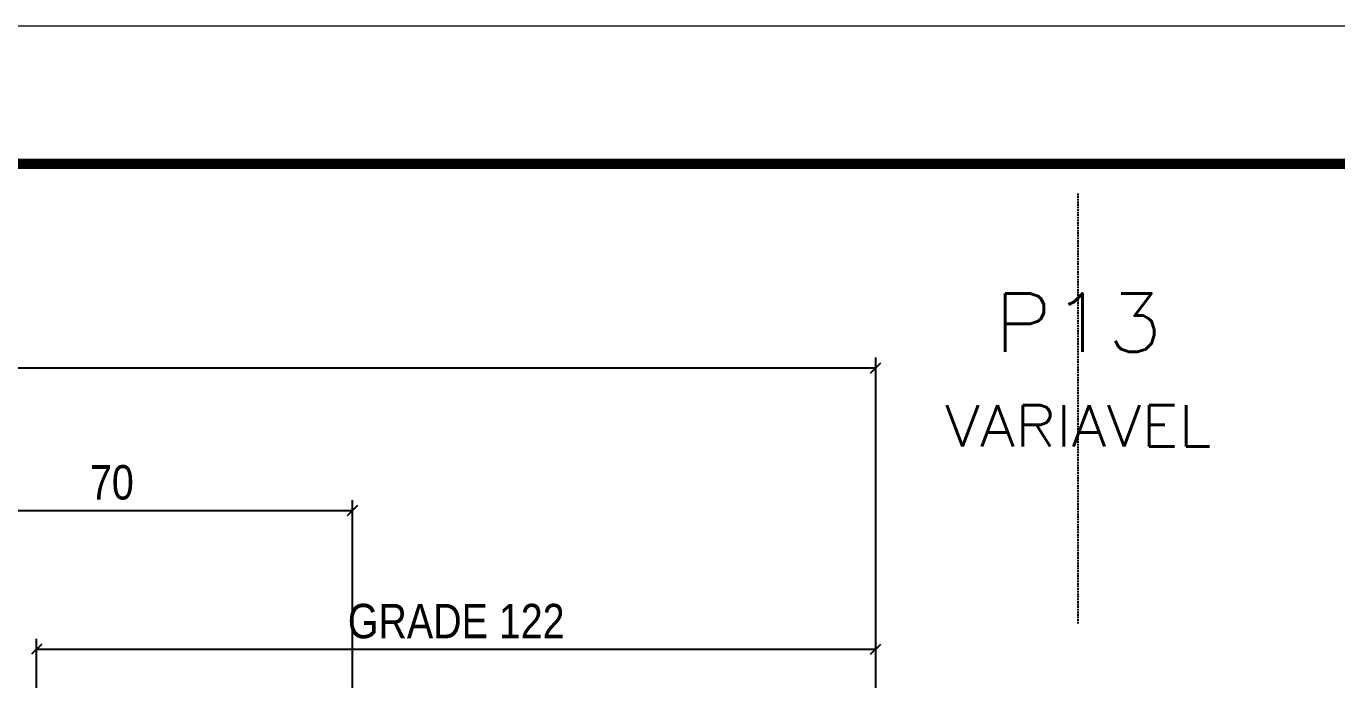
# Model space of a CAD drawing. Extents: x 2949 to 9203, y -16089 to 12527.
# Drawn here: x 8508 to 8889.1, y -3743.4 to -3553.3 of the extents above; entities that cross this region are included whole.
import ezdxf
from ezdxf.enums import TextEntityAlignment as Align

# ---------------------------------------------------------------- set-up
doc = ezdxf.new("R2010")
doc.units = 0
doc.linetypes.add('DASHED', pattern=[0.75, 0.5, -0.25])
doc.linetypes.add('HIDDEN', pattern=[0.375, 0.25, -0.125])
for name, color, linetype in [('COTA', 241, 'Continuous'), ('Texto de Titulo', 7, 'Continuous'), ('Texto Qtd Sarr', 242, 'Continuous')]:
    doc.layers.add(name, color=color, linetype=linetype)
for name, color, linetype, lineweight in [('Folhas', 255, 'Continuous', 9), ('SARRAFO DE PRESSAO', 251, 'DASHED', 9), ('Texto Seção', 7, 'Continuous', 15)]:
    doc.layers.add(name, color=color, linetype=linetype, lineweight=lineweight)
doc.styles.add('COTA TECNICA 2X', font='techl___.ttf', dxfattribs={"height": 10})
doc.styles.add('ROMANS', font='romans.shx')
doc.dimstyles.new('SECAO PILAR', dxfattribs={"dimtxt": 10, "dimasz": 3, "dimexe": 3, "dimexo": 3, "dimgap": 3, "dimtad": 1, "dimdec": 1, "dimlfac": 0.5, "dimzin": 12, "dimdsep": 46, "dimtxsty": 'COTA TECNICA 2X', "dimblk1": 'OBLIQUE', "dimblk2": 'OBLIQUE', "dimsah": 1, "dimcen": 0.9, "dimclrd": 256, "dimclre": 256, "dimclrt": 256, "dimadec": 1, "dimazin": 3, "dimtfac": 1, "dimtdec": 1, "dimtmove": 0, "dimatfit": 3, "dimfxl": 1, "dimtolj": 1, "dimtzin": 12, "dimarcsym": 0})

# ---------------------------------------------------------------- blocks, each defined once
blk = doc.blocks.new('9999999999')
at = {"layer": 'Folhas'}
blk.add_lwpolyline([(98138.98, 34190.21), (99623.98, 34190.21), (99623.98, 35240.21), (98138.98, 35240.21)], close=True, dxfattribs=at)
at = {"layer": 'Folhas', "color": 30, "const_width": 3}
blk.add_lwpolyline([(98213.98, 34230.21), (99583.98, 34230.21), (99583.98, 35200.21), (98213.98, 35200.21)], close=True, dxfattribs=at)
blk = doc.blocks.new('titulo1')
at = {"layer": 'Defpoints', "color": 252, "linetype": 'HIDDEN', "ltscale": 2}
blk.add_line((0, 0), (0, 125), dxfattribs=at)
at = {"layer": 'Defpoints', "style": 'ROMANS', "oblique": 15}
blk.add_attdef('FOLHA', text='', height=10, dxfattribs=at).set_placement((0, 15.58), align=Align.MIDDLE_CENTER)
at = {"layer": 'Texto Qtd Sarr', "color": 3, "style": 'ROMANS', "oblique": 15}
for tag, height, p in [('TITULO', 17, (0, 71.45)), ('SEÇÃO', 12, (0, 41.55))]:
    blk.add_attdef(tag, text='', height=height, dxfattribs=at).set_placement(p, align=Align.MIDDLE_CENTER)
blk = doc.blocks.new('_Oblique')
at = {"color": 0, "linetype": 'ByBlock', "lineweight": -2}
blk.add_line((-0.5, -0.5), (0.5, 0.5), dxfattribs=at)
blk = doc.blocks.new('*D2335')
at = {"layer": 'COTA', "lineweight": -2, "transparency": 16777216}
for p, q in [((8511.05, -3800.51), (8511.05, -3731.51)), ((8755.05, -3800.51), (8755.05, -3731.51)), ((8511.05, -3734.51), (8755.05, -3734.51))]:
    blk.add_line(p, q, dxfattribs=at)
at = {"layer": 'Defpoints', "color": 0, "transparency": 16777216}
for p in [(8755.05, -3734.51), (8511.05, -3803.51), (8755.05, -3803.51)]:
    blk.add_point(p, dxfattribs=at)
at = {"layer": 'COTA', "lineweight": -2, "transparency": 16777216, "xscale": 3, "yscale": 3, "zscale": 3, "rotation": 180}
blk.add_blockref('_Oblique', (8511.05, -3734.51), dxfattribs=at)
at = {"layer": 'COTA', "lineweight": -2, "transparency": 16777216, "xscale": 3, "yscale": 3, "zscale": 3}
blk.add_blockref('_Oblique', (8755.05, -3734.51), dxfattribs=at)
at = {"layer": 'COTA', "transparency": 16777216, "insert": (8633.05, -3726.41), "char_height": 10, "attachment_point": 5, "style": 'COTA TECNICA 2X'}
blk.add_mtext('\\A1;GRADE 122', dxfattribs=at)
blk = doc.blocks.new('*D2346')
at = {"layer": 'COTA', "linetype": 'ByBlock', "lineweight": -2, "transparency": 16777216}
for p, q in [((8462.94, -3780.51), (8462.94, -3691.15)), ((8602.94, -3780.51), (8602.94, -3691.15)), ((8462.94, -3694.15), (8602.94, -3694.15))]:
    blk.add_line(p, q, dxfattribs=at)
at = {"layer": 'Defpoints', "color": 0, "linetype": 'ByBlock', "transparency": 16777216}
for p in [(8602.94, -3694.15), (8462.94, -3783.51), (8602.94, -3783.51)]:
    blk.add_point(p, dxfattribs=at)
at = {"layer": 'COTA', "linetype": 'ByBlock', "lineweight": -2, "transparency": 16777216, "xscale": 3, "yscale": 3, "zscale": 3, "rotation": 180}
blk.add_blockref('_Oblique', (8462.94, -3694.15), dxfattribs=at)
at = {"layer": 'COTA', "linetype": 'ByBlock', "lineweight": -2, "transparency": 16777216, "xscale": 3, "yscale": 3, "zscale": 3}
blk.add_blockref('_Oblique', (8602.94, -3694.15), dxfattribs=at)
at = {"layer": 'COTA', "linetype": 'ByBlock', "transparency": 16777216, "insert": (8532.94, -3686.05), "char_height": 10, "attachment_point": 5, "style": 'COTA TECNICA 2X'}
blk.add_mtext('\\A1;70', dxfattribs=at)
blk = doc.blocks.new('*D2347')
at = {"layer": 'COTA', "linetype": 'ByBlock', "lineweight": -2, "transparency": 16777216}
for p, q in [((8035.03, -3822.51), (8035.03, -3649.72)), ((8755.03, -3822.51), (8755.03, -3649.72)), ((8035.03, -3652.72), (8755.03, -3652.72))]:
    blk.add_line(p, q, dxfattribs=at)
at = {"layer": 'Defpoints', "color": 0, "linetype": 'ByBlock', "transparency": 16777216}
for p in [(8755.03, -3652.72), (8035.03, -3825.51), (8755.03, -3825.51)]:
    blk.add_point(p, dxfattribs=at)
at = {"layer": 'COTA', "linetype": 'ByBlock', "lineweight": -2, "transparency": 16777216, "xscale": 3, "yscale": 3, "zscale": 3, "rotation": 180}
blk.add_blockref('_Oblique', (8035.03, -3652.72), dxfattribs=at)
at = {"layer": 'COTA', "linetype": 'ByBlock', "lineweight": -2, "transparency": 16777216, "xscale": 3, "yscale": 3, "zscale": 3}
blk.add_blockref('_Oblique', (8755.03, -3652.72), dxfattribs=at)
at = {"layer": 'COTA', "linetype": 'ByBlock', "transparency": 16777216, "insert": (8395.03, -3644.5), "char_height": 10, "attachment_point": 5, "style": 'COTA TECNICA 2X'}
blk.add_mtext('\\A1;360 PAINEL', dxfattribs=at)

msp = doc.modelspace()

# ---------------------------------------------------------------- block references
at = {"layer": 'SARRAFO DE PRESSAO', "color": 6, "linetype": 'ByBlock'}
msp.add_blockref('9999999999', (-90421.44, -38793.52), dxfattribs=at)
at = {"layer": 'Texto Seção'}
ref = msp.add_blockref('titulo1', (8813.93, -3727.02), dxfattribs=at)
ref.add_attrib('TITULO', 'P13', dxfattribs={"layer": 'Texto de Titulo', "color": 7, "height": 17, "style": 'ROMANS', "width": 1.1}).set_placement((8813.93, -3639.52), align=Align.MIDDLE_CENTER)
ref.add_attrib('SEÇÃO', 'VARIAVEL', dxfattribs={"layer": 'Texto de Titulo', "color": 7, "height": 12, "style": 'ROMANS', "width": 1.1}).set_placement((8813.93, -3669.52), align=Align.MIDDLE_CENTER)

# ---------------------------------------------------------------- dimensions: what is measured, and where the dimension line sits
at = {"layer": 'COTA', "linetype": 'ByBlock'}
dim = msp.add_linear_dim(base=(8755.03, -3652.72), p1=(8035.03, -3825.51), p2=(8755.03, -3825.51), text='<> PAINEL', dimstyle='SECAO PILAR', override={"dimtmove": 1}, dxfattribs=at)
dim.commit()
dim.dimension.update_dxf_attribs({"geometry": '*D2347', "text_midpoint": (8395.03, -3644.5)})
dim = msp.add_linear_dim(base=(8602.94, -3694.15), p1=(8462.94, -3783.51), p2=(8602.94, -3783.51), dimstyle='SECAO PILAR', override={"dimtmove": 1}, dxfattribs=at)
dim.commit()
dim.dimension.update_dxf_attribs({"geometry": '*D2346', "text_midpoint": (8532.94, -3686.05)})
at = {"layer": 'COTA'}
dim = msp.add_linear_dim(base=(8755.05, -3734.51), p1=(8511.05, -3803.51), p2=(8755.05, -3803.51), text='GRADE <>', dimstyle='SECAO PILAR', dxfattribs=at)
dim.commit()
dim.dimension.update_dxf_attribs({"geometry": '*D2335', "text_midpoint": (8633.05, -3726.41)})

doc.saveas('drawing.dxf')
